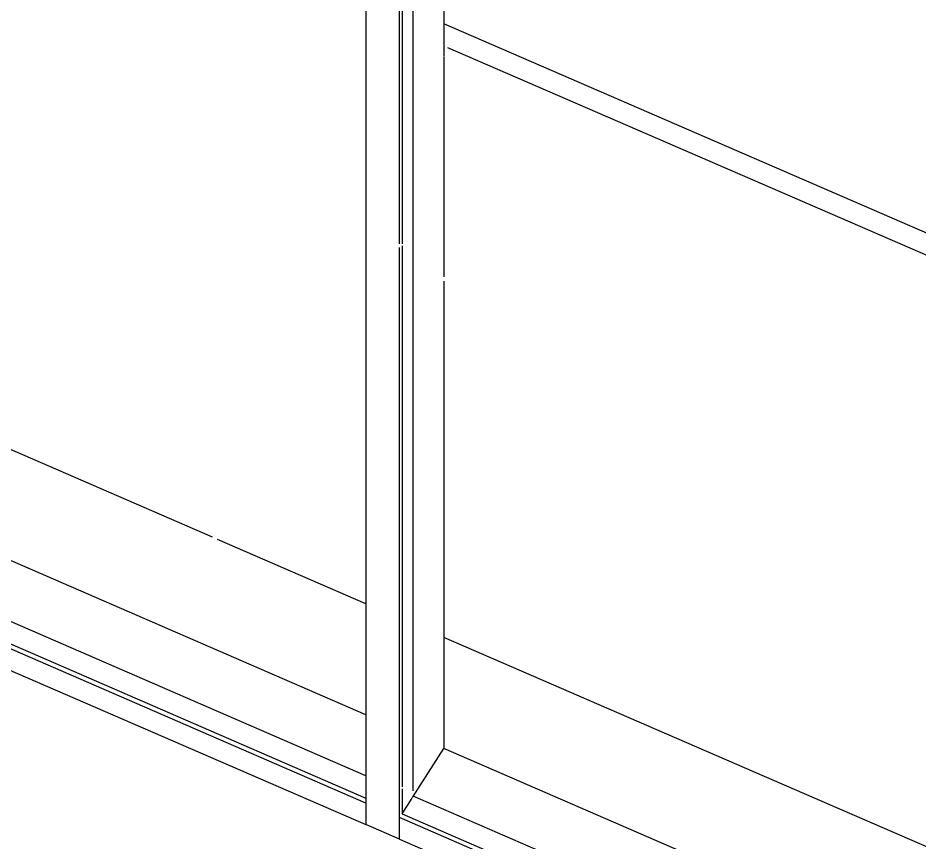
# Model space of a CAD drawing. Header units: millimetres. Extents: x -35445 to 232153, y -57203 to 42724.
# Drawn here: x 182120 to 183070, y -3901 to -3033 of the extents above; entities that cross this region are included whole.
import ezdxf

# ---------------------------------------------------------------- set-up
doc = ezdxf.new("R2010")
doc.units = ezdxf.units.MM
for name, color, linetype, lineweight in [('A-GLAZ-CURT', 52, 'Continuous', 9), ('A-GLAZ-CWMG', 51, 'Continuous', 9), ('Q-CASE', 31, 'Continuous', 9)]:
    doc.layers.add(name, color=color, linetype=linetype, lineweight=lineweight)
doc.styles.add('Arial_2', font='arial.ttf', dxfattribs={"height": 1299.495981})
doc.styles.add('Arial_3', font='arial.ttf', dxfattribs={"height": 1020.270592})

# ---------------------------------------------------------------- blocks, each defined once
blk = doc.blocks.new('4500_Kitchen Island - 4500_Kitchen Island-690287-Solar Analysis')
at = {"layer": 'Q-CASE'}
for p, q in [((2920.69, -3414.13), (2054.82, -3038.66)), ((2058.94, -3063.72), (2924.21, -3438.93)), ((1811.27, -3579.85), (727.46, -3109.88)), ((1972.85, -3649.91), (1816.49, -3582.11)), ((2924.21, -4062.44), (2054.82, -3685.46))]:
    blk.add_line(p, q, dxfattribs=at)
blk = doc.blocks.new('System Panel - Glazed-V75-Solar Analysis')
at = {"layer": 'A-GLAZ-CURT'}
for p, q in [((1972.85, -3831.17), (695.3, -3277.19)), ((683.47, -3295.71), (1972.85, -3854.82))]:
    blk.add_line(p, q, dxfattribs=at)
blk = doc.blocks.new('System Panel - Glazed-V76-Solar Analysis')
at = {"layer": 'A-GLAZ-CURT'}
for p, q in [((2010.83, -2510.18), (2010.83, -3270.44)), ((2022.66, -3847.13), (2022.66, -2515.31)), ((2010.83, -3272.61), (2010.83, -3842.98)), ((2010.83, -3844.91), (2010.83, -3871.29)), ((2010.83, -3871.29), (2021.41, -3854.73)), ((2021.87, -3854.01), (2022.66, -3852.77)), ((3300.21, -4406.75), (2022.66, -3852.77)), ((2010.83, -3871.29), (2270.98, -3984.09))]:
    blk.add_line(p, q, dxfattribs=at)
blk = doc.blocks.new('Rectangular Mullion - 64 x 128 rectangular-V82-Solar Analysis')
at = {"layer": 'A-GLAZ-CWMG'}
for p, q in [((1972.85, -2493.71), (1972.85, -2666.31)), ((2008.25, -2973.53), (2008.25, -2509.06)), ((2054.82, -2529.26), (2054.82, -3072.31)), ((1972.85, -2667.18), (1972.85, -2993.84)), ((2008.25, -3270.5), (2008.25, -2976.27)), ((1972.85, -2996.2), (1972.85, -3882.66)), ((2054.82, -3073.14), (2054.82, -3305.28)), ((2008.25, -3842.07), (2008.25, -3274.49)), ((2054.82, -3309.99), (2054.82, -3802.43)), ((2008.25, -3898.01), (2008.25, -3842.51)), ((2008.25, -3898.01), (1972.85, -3882.66))]:
    blk.add_line(p, q, dxfattribs=at)
blk = doc.blocks.new('Rectangular Mullion - 64 x 128 rectangular-V88-Solar Analysis')
at = {"layer": 'A-GLAZ-CWMG'}
for p, q in [((1972.85, -3859.98), (680.89, -3299.76)), ((1972.85, -3766.88), (1402.42, -3519.53)), ((1536.73, -3693.54), (1972.85, -3882.66)), ((1972.85, -3859.98), (1972.85, -3882.66))]:
    blk.add_line(p, q, dxfattribs=at)
blk = doc.blocks.new('Rectangular Mullion - 64 x 128 rectangular-V89-Solar Analysis')
at = {"layer": 'A-GLAZ-CWMG'}
for p, q in [((2021.87, -3854.01), (2054.82, -3802.43)), ((2924.21, -4179.42), (2054.82, -3802.43)), ((2010.83, -3871.29), (2021.41, -3854.73)), ((2008.25, -3898.01), (2008.25, -3875.33)), ((2253.4, -3981.64), (2008.25, -3875.33)), ((2008.25, -3898.01), (3300.21, -4458.23))]:
    blk.add_line(p, q, dxfattribs=at)

msp = doc.modelspace()

# ---------------------------------------------------------------- linework, layer by layer
at = {"color": 252, "lineweight": 9}
msp.add_ellipse((181358.71, -764.91), major_axis=(48731.1, 0), ratio=0.823831, start_param=4.712728, end_param=6.444451, dxfattribs=at)
at = {"color": 27, "lineweight": 9}
msp.add_ellipse((181358.71, -764.91), major_axis=(46410.57, 0), ratio=0.823831, start_param=4.739247, end_param=6.444451, dxfattribs=at)

# ---------------------------------------------------------------- block references
at = {"layer": 'A-GLAZ-CURT'}
for name in ['System Panel - Glazed-V75-Solar Analysis', 'System Panel - Glazed-V76-Solar Analysis']:
    msp.add_blockref(name, (180514.11, 0), dxfattribs=at)
at = {"layer": 'A-GLAZ-CWMG'}
for name in ['Rectangular Mullion - 64 x 128 rectangular-V82-Solar Analysis', 'Rectangular Mullion - 64 x 128 rectangular-V88-Solar Analysis', 'Rectangular Mullion - 64 x 128 rectangular-V89-Solar Analysis']:
    msp.add_blockref(name, (180514.11, 0), dxfattribs=at)
at = {"layer": 'Q-CASE'}
msp.add_blockref('4500_Kitchen Island - 4500_Kitchen Island-690287-Solar Analysis', (180514.11, 0), dxfattribs=at)

# ---------------------------------------------------------------- texts
at = {"color": 30, "lineweight": 9, "attachment_point": 1, "rotation": 336.55721, "line_spacing_factor": 0.941778}
for s, insert, char_height, width, style in [('March 1', (180824.87, 486.38), 1299.496, 7832.5543, 'Arial_2'), ('March 1', (180824.87, 486.38), 1299.496, 7832.5543, 'Arial_2'), ('5:49 PM', (180381.01, -208.33), 1020.271, 6362.2542, 'Arial_3')]:
    msp.add_mtext(s, dxfattribs=dict(at, insert=insert, char_height=char_height, width=width, style=style))

doc.saveas('drawing.dxf')
